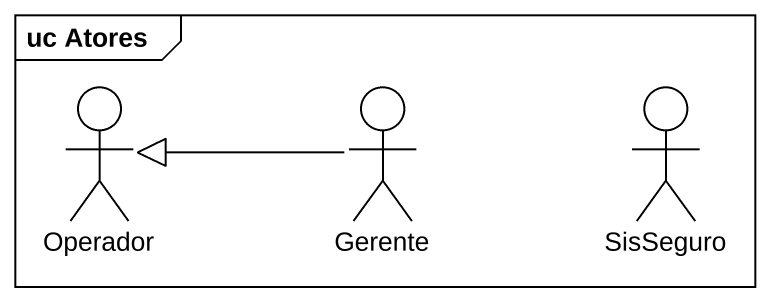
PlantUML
@startuml
mainframe uc Atores
actor Operador
actor Gerente
actor SisSeguro
Gerente -left-|> Operador
@enduml
